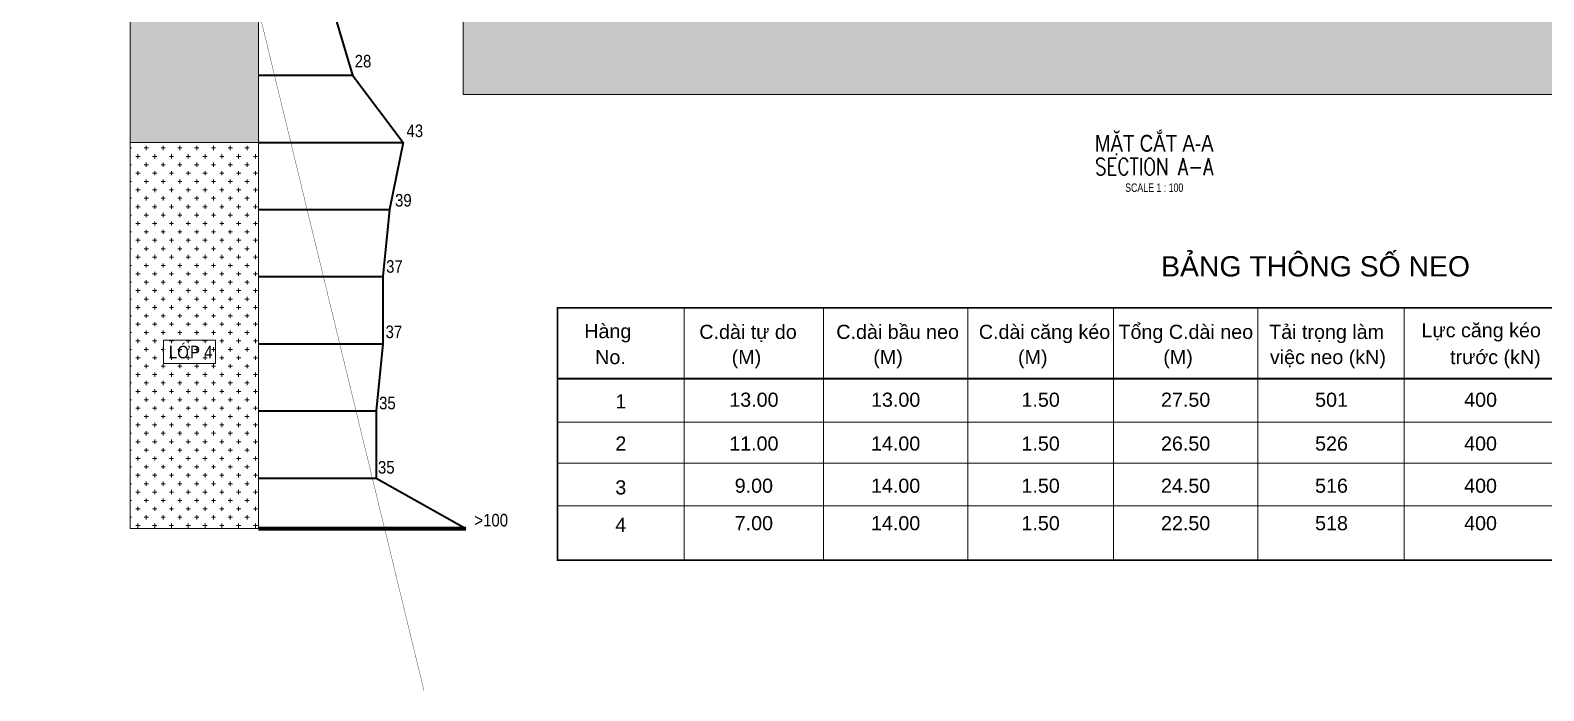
# Model space of a CAD drawing. Header units: millimetres. Extents: x -383953 to 676589, y -101685 to 196247.
# Drawn here: x -72415 to -27339, y 123795 to 143467 of the extents above; entities that cross this region are included whole.
import ezdxf
from ezdxf.enums import TextEntityAlignment as Align

# ---------------------------------------------------------------- set-up
doc = ezdxf.new("R2010")
doc.units = ezdxf.units.MM
doc.layers.get('0').update_dxf_attribs({"lineweight": 20})
for name, color, linetype, lineweight in [('NDC_S_ANNO', 7, 'Continuous', 20), ('NDC_S_CONTINUOUS', 3, 'Continuous', 20), ('NDC_S_DIM', 1, 'Continuous', 15), ('NDC_S_ENG TITLE', 3, 'Continuous', 20), ('NDC_S_HATCH MATERIAL', 8, 'Continuous', 13), ('NDC_S_LEVEL TEXT', 7, 'Continuous', 20), ('NDC_S_REBAR', 4, 'Continuous', 35), ('NDC_S_TEXT SYMBOL', 7, 'Continuous', 20), ('NDC_S_VN TITLE', 6, 'Continuous', 35)]:
    doc.layers.add(name, color=color, linetype=linetype, lineweight=lineweight)
doc.styles.add('ARIAL', font='arial.ttf', dxfattribs={"width": 0.8})
doc.styles.add('NDC_ANNO', font='', dxfattribs={"width": 0.8})
doc.styles.add('NDC_ARIAL', font='arial.ttf', dxfattribs={"width": 0.85})
doc.styles.add('NDC_EN TXT', font='romans.shx', dxfattribs={"width": 0.8})
doc.styles.add('NDC_VIE TXT', font='arial.ttf', dxfattribs={"width": 0.8})
doc.styles.get('NDC_ANNO').set_extended_font_data('Dotum')

# ---------------------------------------------------------------- blocks, each defined once
blk = doc.blocks.new('Drawing name_symbol')
at = {"layer": 'NDC_S_ENG TITLE', "style": 'NDC_EN TXT', "width": 0.8}
blk.add_attdef('SECTDET1', text='', height=5, dxfattribs=at).set_placement((0, 1.01), align=Align.CENTER)
at = {"layer": 'NDC_S_TEXT SYMBOL', "lineweight": 25, "style": 'NDC_ANNO', "width": 0.8}
blk.add_attdef('SSCALE', text='', height=2.5, dxfattribs=at).set_placement((0, -4), align=Align.CENTER)
at = {"layer": 'NDC_S_VN TITLE', "style": 'NDC_VIE TXT', "width": 0.8}
blk.add_attdef('SECTDET2', text='', height=5, dxfattribs=at).set_placement((0, 7.97), align=Align.CENTER)

msp = doc.modelspace()

# ---------------------------------------------------------------- hatches: boundary and pattern name
at = {"layer": 'NDC_S_HATCH MATERIAL'}
h = msp.add_hatch(dxfattribs=at)
h.set_pattern_fill('AR-SAND', color=256, scale=100)
h.set_pattern_definition([(37.5, (525728.73, -443788.48), (-6.299336, 192.682377), [0, -152, 0, -170, 0, -162.5]), (7.5, (525728.73, -443788.48), (176.97767, 282.21461), [0, -82, 0, -137, 0, -52.5]), (327.5, (525605.73, -443788.48), (311.414186, 0.565905), [0, -50, 0, -180, 0, -235]), (317.5, (525605.73, -443788.48), (300.61266, 87.76756), [0, -25, 0, -118, 0, -135])])
h.paths.add_polyline_path([(-65613, 163128.7), (-69436.6, 163128.7), (-69436.6, 140128.7), (-65613, 140128.7)])
h.paths.add_polyline_path([(-66894.4, 152644.1), (-66894.4, 151951.4), (-68451.2, 151951.4), (-68451.2, 152644.1)], flags=16)
h = msp.add_hatch(dxfattribs=at)
h.set_pattern_fill('AR-SAND', color=256, scale=15)
h.set_pattern_definition([(37.5, (-61734.8, 430801.9), (-24.0005, 734.1199), [0, -579.12, 0, -647.7, 0, -619.125]), (7.5, (-61734.8, 430801.9), (674.285, 1075.2377), [0, -312.42, 0, -521.97, 0, -200.025]), (327.5, (-62203.45, 430801.9), (1186.4886, 2.1558), [0, -190.5, 0, -685.8, 0, -895.35]), (317.5, (-62203.5, 430801.9), (1145.3347, 334.394), [0, -95.25, 0, -449.58, 0, -514.35])])
h.paths.add_polyline_path([(-35866.1, 163128.7), (-59522.8, 163128.7), (-59522.8, 141557.8), (-23066.1, 141557.8), (-23066.1, 155828.7), (-35066.1, 155828.7), (-35066.1, 144128.7), (-35866.1, 144128.7)])
h.paths.add_polyline_path([(-52834.5, 158054.8), (-51597.4, 158763.6), (-51981.6, 159434.1), (-53218.7, 158725.3)], flags=24)
h.paths.add_polyline_path([(-51543.9, 155216.5), (-50309, 155929), (-50695.2, 156598.4), (-51930.1, 155885.8)], flags=24)
h.paths.add_polyline_path([(-49814.6, 152420.2), (-48580.5, 153134.1), (-48967.4, 153803), (-50201.5, 153089.1)], flags=24)
h.paths.add_polyline_path([(-48087.4, 151026.9), (-46854.3, 151742.7), (-47242.3, 152411.1), (-48475.3, 151695.3)], flags=24)
h.paths.add_polyline_path([(-30051, 154403.2), (-28872.9, 154403.2), (-28872.9, 155175.9), (-30051, 155175.9)], flags=24)
h.paths.add_polyline_path([(-36820.4, 157420), (-36820.4, 158845.7), (-37593.1, 158845.7), (-37593.1, 157420)], flags=24)
h.paths.add_polyline_path([(-40719.4, 161467.5), (-39484.6, 162180.4), (-39871, 162849.7), (-41105.8, 162136.8)], flags=24)
h.paths.add_polyline_path([(-39733.1, 158237), (-38712.8, 158826), (-39099.2, 159495.2), (-40119.5, 158906.2)], flags=24)
h.paths.add_polyline_path([(-38868.2, 156336.3), (-37848, 156925.4), (-38234.3, 157594.6), (-39254.6, 157005.5)], flags=24)
h.paths.add_polyline_path([(-33347.3, 154403.2), (-32169.2, 154403.2), (-32169.2, 155175.9), (-33347.3, 155175.9)], flags=24)
h = msp.add_hatch(dxfattribs=at)
h.set_pattern_fill('CROSS', color=256, scale=1000)
h.set_pattern_definition([(0, (525728.73, -443788.48), (250, 250), [125, -375]), (90, (525791.23, -443850.98), (-250, 250), [125, -375])])
h.paths.add_polyline_path([(-65613, 140128.7), (-69436.6, 140128.7), (-69436.6, 128628.7), (-65613, 128628.7)])
h.paths.add_polyline_path([(-66894.4, 134235.7), (-66894.4, 133542.9), (-68451.2, 133542.9), (-68451.2, 134235.7)], flags=16)
h.paths.add_polyline_path([(-68404.5, 133570.6), (-66868.6, 133570.6), (-66868.6, 134284.6), (-68404.5, 134284.6)], flags=16)

# ---------------------------------------------------------------- linework, layer by layer
at = {"color": 3}
for p, q in [((-52935.7, 135203.3), (-52935.7, 133103.8)), ((-48788.9, 135203.3), (-48788.9, 133103.8)), ((-44493.3, 135203.3), (-44493.3, 133103.8)), ((-40151.4, 135203.3), (-40151.4, 133103.8)), ((-35855.9, 135203.3), (-35855.9, 133103.8)), ((-31492.3, 135203.3), (-31492.3, 133103.8)), ((-56714.8, 133103.8), (-13038.6, 133103.8)), ((-56714.8, 133078.7), (-13040.3, 133078.7)), ((-52935.7, 131823), (-52935.7, 133103.8)), ((-52935.7, 127684.2), (-52935.7, 133103.8)), ((-48788.9, 131823), (-48788.9, 133103.8)), ((-48788.9, 127684.2), (-48788.9, 133103.8)), ((-44493.3, 131823), (-44493.3, 133103.8)), ((-44493.3, 127684.2), (-44493.3, 133103.8)), ((-40151.4, 131823), (-40151.4, 133103.8)), ((-40151.4, 127684.2), (-40151.4, 133103.8)), ((-35855.9, 131823), (-35855.9, 133103.8)), ((-35855.9, 127684.2), (-35855.9, 133103.8)), ((-31492.3, 131823), (-31492.3, 133103.8)), ((-31492.3, 127684.2), (-31492.3, 133103.8)), ((-56714.8, 131797.9), (-13040.3, 131797.9)), ((-56716.4, 130570.1), (-13041.9, 130570.1)), ((-56714.8, 127684.2), (-13040.3, 127684.2))]:
    msp.add_line(p, q, dxfattribs=at)
at = {"color": 4, "const_width": 50.4}
msp.add_lwpolyline([(-56714.8, 135203.3), (-13036, 135203.3), (-13036, 127684.2), (-56714.8, 127684.2)], close=True, dxfattribs=at)
at = {"layer": 'NDC_S_CONTINUOUS'}
for p, q in [((-69436, 128928.8), (-69436.6, 172128.8)), ((-69436.6, 128628.7), (-69436.6, 172128.8)), ((-69436.6, 128628.8), (-69436.6, 172128.8)), ((-65613, 128628.7), (-65613, 172128.7)), ((-59522.8, 172128.7), (-59522.8, 141557.8)), ((-59522.8, 141557.8), (-23066.1, 141557.8)), ((-65613, 140128.7), (-69436.6, 140128.7)), ((-65613, 128628.7), (-69436.6, 128628.7))]:
    msp.add_line(p, q, dxfattribs=at)
at = {"layer": 'NDC_S_CONTINUOUS', "ltscale": 100}
msp.add_line((-56715.2, 129303.2), (-13036, 129303.2), dxfattribs=at)
at = {"layer": 'NDC_S_CONTINUOUS', "lineweight": 100}
msp.add_line((-65613, 128628.7), (-59438, 128628.7), dxfattribs=at)
at = {"layer": 'NDC_S_DIM', "ltscale": 100, "const_width": 10}
msp.add_lwpolyline([(-72410, 172050), (-60690, 123800)], dxfattribs=at)
at = {"layer": 'NDC_S_DIM'}
msp.add_lwpolyline([(-68451.2, 134235.7), (-66894.4, 134235.7), (-66894.4, 133542.9), (-68451.2, 133542.9)], close=True, dxfattribs=at)
at = {"layer": 'NDC_S_REBAR', "color": 3}
for p, q in [((-63413, 144128.7), (-62813, 142128.7)), ((-65613, 142128.7), (-62813, 142128.7)), ((-62813, 142128.7), (-61313, 140128.7)), ((-65613, 140128.7), (-61313, 140128.7)), ((-61313, 140128.7), (-61713, 138128.7)), ((-65613, 138128.7), (-61713, 138128.7)), ((-61713, 138128.7), (-61913, 136128.7)), ((-65613, 136128.7), (-61913, 136128.7)), ((-61913, 136128.7), (-61913, 134128.7)), ((-65613, 134128.7), (-61913, 134128.7)), ((-61913, 134128.7), (-62113, 132128.7)), ((-65613, 132128.7), (-62113, 132128.7)), ((-62113, 132128.7), (-62113, 130128.7)), ((-65613, 130128.7), (-62113, 130128.7)), ((-62113, 130128.7), (-59438, 128628.7))]:
    msp.add_line(p, q, dxfattribs=at)

# ---------------------------------------------------------------- block references
at = {"layer": 'NDC_S_ANNO', "xscale": 100, "yscale": 100, "zscale": 100}
msp.add_blockref('Drawing name_symbol', (-38939.2, 139054.1), dxfattribs=at).add_auto_attribs({'SECTDET1': 'SECTION A-A', 'SECTDET2': 'MẶT CẮT A-A', 'SSCALE': 'SCALE 1 : 100'})

# ---------------------------------------------------------------- texts
at = {"color": 4, "style": 'ARIAL'}
msp.add_text('BẢNG THÔNG SỐ NEO', height=604.662, dxfattribs=at).set_placement((-38733.8, 136133.6))
at = {"color": 3, "style": 'ARIAL'}
for s, height, p in [('Hàng', 419.9, (-55915.3, 134296.5)), ('C.dài tự do', 419.904, (-52489.4, 134274.7)), ('C.dài bầu neo', 419.904, (-48408.9, 134274.7)), ('C.dài căng kéo', 419.904, (-44163.4, 134274.7)), ('Tổng C.dài neo', 419.904, (-40004.5, 134274.7)), ('Tải trọng làm', 419.904, (-35517.7, 134274.7)), ('  No.', 419.9, (-55915.3, 133523.7)), ('  (M)', 419.9, (-51850.6, 133523.7)), ('  (M)', 419.9, (-47632.4, 133523.7)), ('  (M)', 419.9, (-43323.1, 133523.7)), ('  (M)', 419.9, (-38995.3, 133523.7)), (' việc neo (kN)', 419.904, (-35656.9, 133523.7)), (' trước (kN)', 419.904, (-30290.4, 133523.8))]:
    msp.add_text(s, height=height, dxfattribs=at).set_placement(p)
for s, height, p in [('Lực căng kéo', 419.904, (-29200.9, 134531.9)), ('1', 419.9, (-54825.2, 132413.2)), ('13.00', 419.9, (-50862.3, 132463.5)), ('13.00', 419.9, (-46641.1, 132463.5)), ('1.50', 419.9, (-42322.4, 132463.4)), ('27.50', 419.9, (-38003.6, 132463.4)), ('501', 419.9, (-33658.4, 132463.4)), ('400', 419.9, (-29219.6, 132463.4)), ('2', 419.9, (-54825.2, 131157.5)), ('11.00', 419.9, (-50863.9, 131157.6)), ('14.00', 419.9, (-46642.7, 131157.6)), ('1.50', 419.9, (-42324, 131157.5)), ('26.50', 419.9, (-38005.3, 131157.5)), ('526', 419.9, (-33660.1, 131157.5)), ('400', 419.9, (-29221.2, 131157.5)), ('3', 419.9, (-54826.9, 129851.6)), ('9.00', 419.9, (-50863.9, 129901.9)), ('14.00', 419.9, (-46642.7, 129901.9)), ('1.50', 419.9, (-42324, 129901.8)), ('24.50', 419.9, (-38005.3, 129901.8)), ('516', 419.9, (-33660.1, 129901.8)), ('400', 419.9, (-29221.2, 129901.8)), ('4', 419.9, (-54826.9, 128735.7)), ('7.00', 419.9, (-50863.9, 128786)), ('14.00', 419.9, (-46642.7, 128786)), ('1.50', 419.9, (-42324, 128785.9)), ('22.50', 419.9, (-38005.3, 128785.9)), ('518', 419.9, (-33660.1, 128785.9)), ('400', 419.9, (-29221.2, 128785.9))]:
    msp.add_text(s, height=height, dxfattribs=at).set_placement(p, align=Align.MIDDLE_CENTER)
at = {"layer": 'NDC_S_LEVEL TEXT', "style": 'NDC_ARIAL', "width": 0.85}
for s, p in [('28', (-62504.4, 142546.4)), ('43', (-60961.8, 140471.9)), ('39', (-61303.1, 138403.3)), ('37', (-61568.2, 136431.6)), ('37', (-61584.4, 134484.5)), ('35', (-61778.5, 132364.3)), ('35', (-61811.8, 130448.7)), ('>100', (-58686.2, 128875))]:
    msp.add_text(s, height=375, dxfattribs=at).set_placement(p, align=Align.MIDDLE)
at = {"layer": 'NDC_S_VN TITLE', "style": 'NDC_ARIAL', "width": 0.85}
msp.add_text('LỚP 4', height=375, dxfattribs=at).set_placement((-67636.6, 133927.6), align=Align.MIDDLE)

doc.saveas('drawing.dxf')
